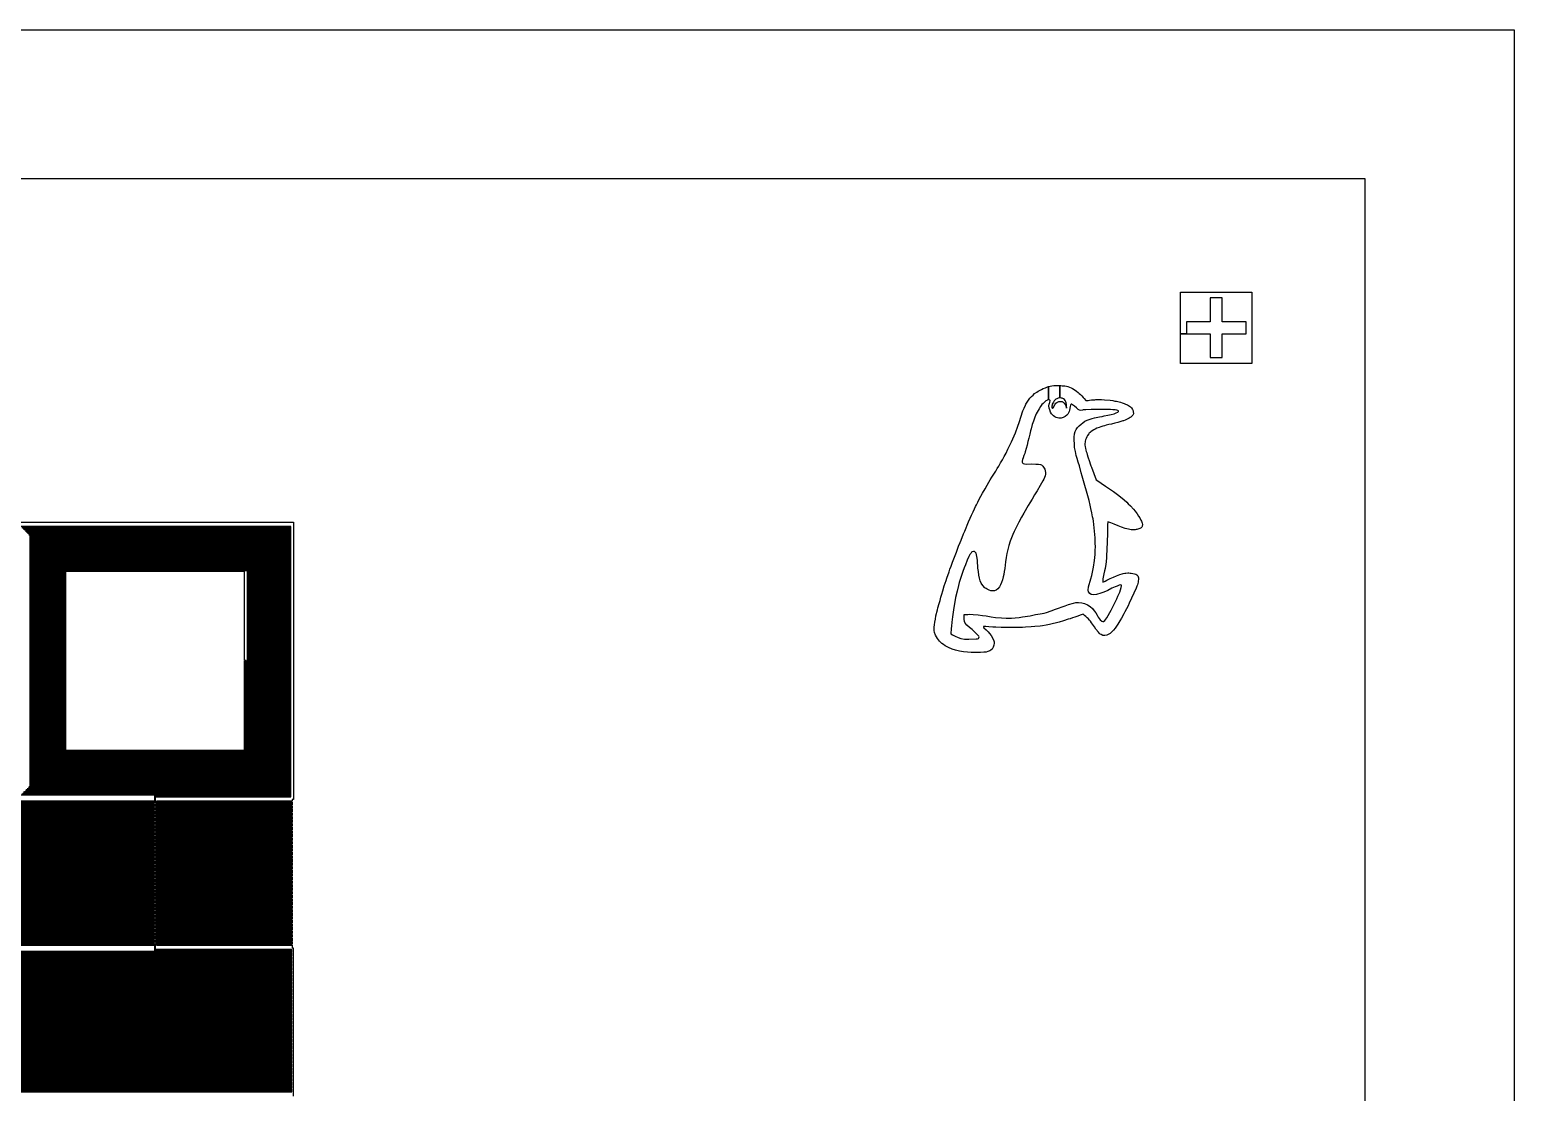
# Model space of a CAD drawing. Extents: x -2500 to 2500, y -2500 to 2500.
# Drawn here: x 10 to 2500, y 718 to 2500 of the extents above; entities that cross this region are included whole.
import ezdxf

# ---------------------------------------------------------------- set-up
doc = ezdxf.new("R2010")
doc.units = 0
doc.layers.add('L0D0', color=1, linetype='CONTINUOUS')
doc.layers.add('L1D0', color=2, linetype='CONTINUOUS')

msp = doc.modelspace()

# ---------------------------------------------------------------- linework, layer by layer
at = {"layer": 'L0D0'}
for points in [[(-2500, -2500), (-2500, -2250), (-2250, -2250), (2250, -2250), (2250, 2250), (-2250, 2250), (-2250, -2250), (-2500, -2250), (-2500, 2500), (2500, 2500), (2500, -2500)], [(1940, 1940), (1940, 1990), (1950, 1990), (1990, 1990), (1990, 1950), (2010, 1950), (2010, 1990), (2050, 1990), (2050, 2010), (2010, 2010), (2010, 2050), (1990, 2050), (1990, 2010), (1950, 2010), (1950, 1990), (1940, 1990), (1940, 2060), (2060, 2060), (2060, 1940)]]:
    msp.add_lwpolyline(points, close=True, dxfattribs=at)
for points in [[(-12.5, 1674), (452.5, 1674), (452.5, 1209), (450, 1209), (450, 1206), (222.25, 1206), (222.25, 1204.5), (450, 1204.5), (450, 1200), (222.25, 1200), (222.25, 1198.5), (450, 1198.5), (450, 1194), (222.25, 1194), (222.25, 1192.5), (450, 1192.5), (450, 1188), (222.25, 1188), (222.25, 1186.5), (450, 1186.5), (450, 1182), (222.25, 1182), (222.25, 1180.5), (450, 1180.5), (450, 1176), (222.25, 1176), (222.25, 1174.5), (450, 1174.5), (450, 1170), (222.25, 1170), (222.25, 1168.5), (450, 1168.5), (450, 1164), (222.25, 1164), (222.25, 1162.5), (450, 1162.5), (450, 1158), (222.25, 1158), (222.25, 1156.5), (450, 1156.5), (450, 1152), (222.25, 1152), (222.25, 1150.5), (450, 1150.5), (450, 1146), (222.25, 1146), (222.25, 1144.5), (450, 1144.5), (450, 1140), (222.25, 1140), (222.25, 1138.5), (450, 1138.5), (450, 1134), (222.25, 1134), (222.25, 1132.5), (450, 1132.5), (450, 1128), (222.25, 1128), (222.25, 1126.5), (450, 1126.5), (450, 1122), (222.25, 1122), (222.25, 1120.5), (450, 1120.5), (450, 1116), (222.25, 1116), (222.25, 1114.5), (450, 1114.5), (450, 1110), (222.25, 1110), (222.25, 1108.5), (450, 1108.5), (450, 1104), (222.25, 1104), (222.25, 1102.5), (450, 1102.5), (450, 1098), (222.25, 1098), (222.25, 1096.5), (450, 1096.5), (450, 1092), (222.25, 1092), (222.25, 1090.5), (450, 1090.5), (450, 1086), (222.25, 1086), (222.25, 1084.5), (450, 1084.5), (450, 1080), (222.25, 1080), (222.25, 1078.5), (450, 1078.5), (450, 1074), (222.25, 1074), (222.25, 1072.5), (450, 1072.5), (450, 1068), (222.25, 1068), (222.25, 1066.5), (450, 1066.5), (450, 1062), (222.25, 1062), (222.25, 1060.5), (450, 1060.5), (450, 1056), (222.25, 1056), (222.25, 1054.5), (450, 1054.5), (450, 1050), (222.25, 1050), (222.25, 1048.5), (450, 1048.5), (450, 1044), (222.25, 1044), (222.25, 1042.5), (450, 1042.5), (450, 1038), (222.25, 1038), (222.25, 1036.5), (450, 1036.5), (450, 1032), (222.25, 1032), (222.25, 1030.5), (450, 1030.5), (450, 1026), (222.25, 1026), (222.25, 1024.5), (450, 1024.5), (450, 1020), (222.25, 1020), (222.25, 1018.5), (450, 1018.5), (450, 1014), (222.25, 1014), (222.25, 1012.5), (450, 1012.5), (450, 1008), (222.25, 1008), (222.25, 1006.5), (450, 1006.5), (450, 1002), (222.25, 1002), (222.25, 1000.5), (450, 1000.5), (450, 996), (222.25, 996), (222.25, 994.5), (450, 994.5), (450, 990), (222.25, 990), (222.25, 988.5), (450, 988.5), (450, 984), (222.25, 984), (222.25, 982.5), (450, 982.5), (450, 978), (222.25, 978), (222.25, 976.5), (450, 976.5), (450, 972), (222.25, 972), (222.25, 970.5), (450, 970.5), (450, 966), (222.25, 966), (222.25, 964.5), (450, 964.5), (450, 960), (451.5, 960), (451.5, 711)], [(-7.75, 952.5), (449.25, 952.5), (449.25, 957), (220.75, 957), (220.75, 967.5), (448.5, 967.5), (448.5, 969), (220.75, 969), (220.75, 973.5), (448.5, 973.5), (448.5, 975), (220.75, 975), (220.75, 979.5), (448.5, 979.5), (448.5, 981), (220.75, 981), (220.75, 985.5), (448.5, 985.5), (448.5, 987), (220.75, 987), (220.75, 991.5), (448.5, 991.5), (448.5, 993), (220.75, 993), (220.75, 997.5), (448.5, 997.5), (448.5, 999), (220.75, 999), (220.75, 1003.5), (448.5, 1003.5), (448.5, 1005), (220.75, 1005), (220.75, 1009.5), (448.5, 1009.5), (448.5, 1011), (220.75, 1011), (220.75, 1015.5), (448.5, 1015.5), (448.5, 1017), (220.75, 1017), (220.75, 1021.5), (448.5, 1021.5), (448.5, 1023), (220.75, 1023), (220.75, 1027.5), (448.5, 1027.5), (448.5, 1029), (220.75, 1029), (220.75, 1033.5), (448.5, 1033.5), (448.5, 1035), (220.75, 1035), (220.75, 1039.5), (448.5, 1039.5), (448.5, 1041), (220.75, 1041), (220.75, 1045.5), (448.5, 1045.5), (448.5, 1047), (220.75, 1047), (220.75, 1051.5), (448.5, 1051.5), (448.5, 1053), (220.75, 1053), (220.75, 1057.5), (448.5, 1057.5), (448.5, 1059), (220.75, 1059), (220.75, 1063.5), (448.5, 1063.5), (448.5, 1065), (220.75, 1065), (220.75, 1069.5), (448.5, 1069.5), (448.5, 1071), (220.75, 1071), (220.75, 1075.5), (448.5, 1075.5), (448.5, 1077), (220.75, 1077), (220.75, 1081.5), (448.5, 1081.5), (448.5, 1083), (220.75, 1083), (220.75, 1087.5), (448.5, 1087.5), (448.5, 1089), (220.75, 1089), (220.75, 1093.5), (448.5, 1093.5), (448.5, 1095), (220.75, 1095), (220.75, 1099.5), (448.5, 1099.5), (448.5, 1101), (220.75, 1101), (220.75, 1105.5), (448.5, 1105.5), (448.5, 1107), (220.75, 1107), (220.75, 1111.5), (448.5, 1111.5), (448.5, 1113), (220.75, 1113), (220.75, 1117.5), (448.5, 1117.5), (448.5, 1119), (220.75, 1119), (220.75, 1123.5), (448.5, 1123.5), (448.5, 1125), (220.75, 1125), (220.75, 1129.5), (448.5, 1129.5), (448.5, 1131), (220.75, 1131), (220.75, 1135.5), (448.5, 1135.5), (448.5, 1137), (220.75, 1137), (220.75, 1141.5), (448.5, 1141.5), (448.5, 1143), (220.75, 1143), (220.75, 1147.5), (448.5, 1147.5), (448.5, 1149), (220.75, 1149), (220.75, 1153.5), (448.5, 1153.5), (448.5, 1155), (220.75, 1155), (220.75, 1159.5), (448.5, 1159.5), (448.5, 1161), (220.75, 1161), (220.75, 1165.5), (448.5, 1165.5), (448.5, 1167), (220.75, 1167), (220.75, 1171.5), (448.5, 1171.5), (448.5, 1173), (220.75, 1173), (220.75, 1177.5), (448.5, 1177.5), (448.5, 1179), (220.75, 1179), (220.75, 1183.5), (448.5, 1183.5), (448.5, 1185), (220.75, 1185), (220.75, 1189.5), (448.5, 1189.5), (448.5, 1191), (220.75, 1191), (220.75, 1195.5), (448.5, 1195.5), (448.5, 1197), (220.75, 1197), (220.75, 1201.5), (448.5, 1201.5), (448.5, 1203), (220.75, 1203), (220.75, 1213.5), (448, 1213.5), (448, 1666.5), (-12.5, 1666.5)], [(-3.5, 1665), (446.5, 1665), (446.5, 1215), (219.25, 1215), (219.25, 1203), (-8.5, 1203)], [(-5, 1216.5), (445, 1216.5), (445, 1663.5), (-2, 1663.5)], [(-0.5, 1662), (443.5, 1662), (443.5, 1218), (-3.5, 1218)], [(-2, 1219.5), (442, 1219.5), (442, 1660.5), (1, 1660.5)], [(2.5, 1659), (440.5, 1659), (440.5, 1221), (-0.5, 1221)], [(1, 1222.5), (439, 1222.5), (439, 1657.5), (4, 1657.5)], [(5.5, 1656), (437.5, 1656), (437.5, 1224), (2.5, 1224)], [(4, 1225.5), (436, 1225.5), (436, 1654.5), (7, 1654.5)], [(8.5, 1653), (434.5, 1653), (434.5, 1227), (5.5, 1227)], [(7, 1228.5), (433, 1228.5), (433, 1651.5), (10, 1651.5), (10, 1231.5), (430, 1231.5), (430, 1648.5), (13, 1648.5), (13, 1234.5), (427, 1234.5), (427, 1645.5), (16, 1645.5), (16, 1237.5), (424, 1237.5), (424, 1642.5), (19, 1642.5), (19, 1240.5), (421, 1240.5), (421, 1639.5), (22, 1639.5), (22, 1243.5), (418, 1243.5), (418, 1636.5), (25, 1636.5), (25, 1246.5), (415, 1246.5), (415, 1633.5), (28, 1633.5), (28, 1249.5), (412, 1249.5), (412, 1630.5), (31, 1630.5), (31, 1252.5), (409, 1252.5), (409, 1627.5), (34, 1627.5), (34, 1255.5), (406, 1255.5), (406, 1624.5), (37, 1624.5), (37, 1258.5), (403, 1258.5), (403, 1621.5), (40, 1621.5), (40, 1261.5), (400, 1261.5), (400, 1618.5), (43, 1618.5), (43, 1264.5), (397, 1264.5), (397, 1615.5), (46, 1615.5), (46, 1267.5), (394, 1267.5), (394, 1612.5), (49, 1612.5), (49, 1270.5), (391, 1270.5), (391, 1609.5), (52, 1609.5), (52, 1273.5), (388, 1273.5), (388, 1606.5), (55, 1606.5), (55, 1276.5), (385, 1276.5), (385, 1603.5), (58, 1603.5), (58, 1279.5), (382, 1279.5), (382, 1600.5), (61, 1600.5), (61, 1282.5), (379, 1282.5), (379, 1597.5), (64, 1597.5), (64, 1285.5), (376, 1285.5), (376, 1594.5), (67, 1594.5), (67, 1288.5), (373, 1288.5), (373, 1442.25), (370, 1442.25), (370, 1591.5), (70, 1591.5), (70, 1291.5), (370, 1291.5), (370, 1440.75), (371.5, 1440.75), (371.5, 1290), (68.5, 1290), (68.5, 1593), (374.5, 1593), (374.5, 1287), (65.5, 1287), (65.5, 1596), (377.5, 1596), (377.5, 1284), (62.5, 1284), (62.5, 1599), (380.5, 1599), (380.5, 1281), (59.5, 1281), (59.5, 1602), (383.5, 1602), (383.5, 1278), (56.5, 1278), (56.5, 1605), (386.5, 1605), (386.5, 1275), (53.5, 1275), (53.5, 1608), (389.5, 1608), (389.5, 1272), (50.5, 1272), (50.5, 1611), (392.5, 1611), (392.5, 1269), (47.5, 1269), (47.5, 1614), (395.5, 1614), (395.5, 1266), (44.5, 1266), (44.5, 1617), (398.5, 1617), (398.5, 1263), (41.5, 1263), (41.5, 1620), (401.5, 1620), (401.5, 1260), (38.5, 1260), (38.5, 1623), (404.5, 1623), (404.5, 1257), (35.5, 1257), (35.5, 1626), (407.5, 1626), (407.5, 1254), (32.5, 1254), (32.5, 1629), (410.5, 1629), (410.5, 1251), (29.5, 1251), (29.5, 1632), (413.5, 1632), (413.5, 1248), (26.5, 1248), (26.5, 1635), (416.5, 1635), (416.5, 1245), (23.5, 1245), (23.5, 1638), (419.5, 1638), (419.5, 1242), (20.5, 1242), (20.5, 1641), (422.5, 1641), (422.5, 1239), (17.5, 1239), (17.5, 1644), (425.5, 1644), (425.5, 1236), (14.5, 1236), (14.5, 1647), (428.5, 1647), (428.5, 1233), (11.5, 1233), (11.5, 1650), (431.5, 1650), (431.5, 1230), (8.5, 1230)], [(-10, 1204.5), (217.75, 1204.5), (217.75, 1206), (-10, 1206)], [(-10, 1198.5), (217.75, 1198.5), (217.75, 1200), (-10, 1200)], [(-8.5, 1201.5), (219.25, 1201.5), (219.25, 1197), (-8.5, 1197)], [(-8.5, 1195.5), (219.25, 1195.5), (219.25, 1191), (-8.5, 1191)], [(-10, 1192.5), (217.75, 1192.5), (217.75, 1194), (-10, 1194)], [(-10, 1186.5), (217.75, 1186.5), (217.75, 1188), (-10, 1188)], [(-10, 1180.5), (217.75, 1180.5), (217.75, 1182), (-10, 1182)], [(-10, 1174.5), (217.75, 1174.5), (217.75, 1176), (-10, 1176)], [(-8.5, 1189.5), (219.25, 1189.5), (219.25, 1185), (-8.5, 1185)], [(-8.5, 1183.5), (219.25, 1183.5), (219.25, 1179), (-8.5, 1179)], [(-8.5, 1177.5), (219.25, 1177.5), (219.25, 1173), (-8.5, 1173)], [(-8.5, 1171.5), (219.25, 1171.5), (219.25, 1167), (-8.5, 1167)], [(-10, 1168.5), (217.75, 1168.5), (217.75, 1170), (-10, 1170)], [(-10, 1162.5), (217.75, 1162.5), (217.75, 1164), (-10, 1164)], [(-10, 1156.5), (217.75, 1156.5), (217.75, 1158), (-10, 1158)], [(-10, 1150.5), (217.75, 1150.5), (217.75, 1152), (-10, 1152)], [(-10, 1144.5), (217.75, 1144.5), (217.75, 1146), (-10, 1146)], [(-8.5, 1165.5), (219.25, 1165.5), (219.25, 1161), (-8.5, 1161)], [(-8.5, 1159.5), (219.25, 1159.5), (219.25, 1155), (-8.5, 1155)], [(-8.5, 1153.5), (219.25, 1153.5), (219.25, 1149), (-8.5, 1149)], [(-8.5, 1147.5), (219.25, 1147.5), (219.25, 1143), (-8.5, 1143)], [(-10, 1138.5), (217.75, 1138.5), (217.75, 1140), (-10, 1140)], [(-10, 1132.5), (217.75, 1132.5), (217.75, 1134), (-10, 1134)], [(-10, 1126.5), (217.75, 1126.5), (217.75, 1128), (-10, 1128)], [(-10, 1120.5), (217.75, 1120.5), (217.75, 1122), (-10, 1122)], [(-8.5, 1141.5), (219.25, 1141.5), (219.25, 1137), (-8.5, 1137)], [(-8.5, 1135.5), (219.25, 1135.5), (219.25, 1131), (-8.5, 1131)], [(-8.5, 1129.5), (219.25, 1129.5), (219.25, 1125), (-8.5, 1125)], [(-8.5, 1123.5), (219.25, 1123.5), (219.25, 1119), (-8.5, 1119)], [(-10, 1114.5), (217.75, 1114.5), (217.75, 1116), (-10, 1116)], [(-10, 1108.5), (217.75, 1108.5), (217.75, 1110), (-10, 1110)], [(-10, 1102.5), (217.75, 1102.5), (217.75, 1104), (-10, 1104)], [(-10, 1096.5), (217.75, 1096.5), (217.75, 1098), (-10, 1098)], [(-8.5, 1117.5), (219.25, 1117.5), (219.25, 1113), (-8.5, 1113)], [(-8.5, 1111.5), (219.25, 1111.5), (219.25, 1107), (-8.5, 1107)], [(-8.5, 1105.5), (219.25, 1105.5), (219.25, 1101), (-8.5, 1101)], [(-8.5, 1099.5), (219.25, 1099.5), (219.25, 1095), (-8.5, 1095)], [(-10, 1090.5), (217.75, 1090.5), (217.75, 1092), (-10, 1092)], [(-10, 1084.5), (217.75, 1084.5), (217.75, 1086), (-10, 1086)], [(-10, 1078.5), (217.75, 1078.5), (217.75, 1080), (-10, 1080)], [(-10, 1072.5), (217.75, 1072.5), (217.75, 1074), (-10, 1074)], [(-8.5, 1093.5), (219.25, 1093.5), (219.25, 1089), (-8.5, 1089)], [(-8.5, 1087.5), (219.25, 1087.5), (219.25, 1083), (-8.5, 1083)], [(-8.5, 1081.5), (219.25, 1081.5), (219.25, 1077), (-8.5, 1077)], [(-8.5, 1075.5), (219.25, 1075.5), (219.25, 1071), (-8.5, 1071)], [(-10, 1066.5), (217.75, 1066.5), (217.75, 1068), (-10, 1068)], [(-10, 1060.5), (217.75, 1060.5), (217.75, 1062), (-10, 1062)], [(-10, 1054.5), (217.75, 1054.5), (217.75, 1056), (-10, 1056)], [(-10, 1048.5), (217.75, 1048.5), (217.75, 1050), (-10, 1050)], [(-8.5, 1069.5), (219.25, 1069.5), (219.25, 1065), (-8.5, 1065)], [(-8.5, 1063.5), (219.25, 1063.5), (219.25, 1059), (-8.5, 1059)], [(-8.5, 1057.5), (219.25, 1057.5), (219.25, 1053), (-8.5, 1053)], [(-8.5, 1051.5), (219.25, 1051.5), (219.25, 1047), (-8.5, 1047)], [(-10, 1042.5), (217.75, 1042.5), (217.75, 1044), (-10, 1044)], [(-10, 1036.5), (217.75, 1036.5), (217.75, 1038), (-10, 1038)], [(-10, 1030.5), (217.75, 1030.5), (217.75, 1032), (-10, 1032)], [(-10, 1024.5), (217.75, 1024.5), (217.75, 1026), (-10, 1026)], [(-8.5, 1045.5), (219.25, 1045.5), (219.25, 1041), (-8.5, 1041)], [(-8.5, 1039.5), (219.25, 1039.5), (219.25, 1035), (-8.5, 1035)], [(-8.5, 1033.5), (219.25, 1033.5), (219.25, 1029), (-8.5, 1029)], [(-8.5, 1027.5), (219.25, 1027.5), (219.25, 1023), (-8.5, 1023)], [(-8.5, 1021.5), (219.25, 1021.5), (219.25, 1017), (-8.5, 1017)], [(-10, 1018.5), (217.75, 1018.5), (217.75, 1020), (-10, 1020)], [(-10, 1012.5), (217.75, 1012.5), (217.75, 1014), (-10, 1014)], [(-10, 1006.5), (217.75, 1006.5), (217.75, 1008), (-10, 1008)], [(-10, 1000.5), (217.75, 1000.5), (217.75, 1002), (-10, 1002)], [(-8.5, 1015.5), (219.25, 1015.5), (219.25, 1011), (-8.5, 1011)], [(-8.5, 1009.5), (219.25, 1009.5), (219.25, 1005), (-8.5, 1005)], [(-8.5, 1003.5), (219.25, 1003.5), (219.25, 999), (-8.5, 999)], [(-8.5, 997.5), (219.25, 997.5), (219.25, 993), (-8.5, 993)], [(-10, 994.5), (217.75, 994.5), (217.75, 996), (-10, 996)], [(-10, 988.5), (217.75, 988.5), (217.75, 990), (-10, 990)], [(-10, 982.5), (217.75, 982.5), (217.75, 984), (-10, 984)], [(-10, 976.5), (217.75, 976.5), (217.75, 978), (-10, 978)], [(-10, 970.5), (217.75, 970.5), (217.75, 972), (-10, 972)], [(-8.5, 991.5), (219.25, 991.5), (219.25, 987), (-8.5, 987)], [(-8.5, 985.5), (219.25, 985.5), (219.25, 981), (-8.5, 981)], [(-8.5, 979.5), (219.25, 979.5), (219.25, 975), (-8.5, 975)], [(-8.5, 973.5), (219.25, 973.5), (219.25, 969), (-8.5, 969)], [(-10, 964.5), (217.75, 964.5), (217.75, 966), (-10, 966)], [(-8.5, 967.5), (219.25, 967.5), (219.25, 955.5), (447.75, 955.5), (447.75, 954), (-9.25, 954)], [(-9.25, 949.5), (447.75, 949.5), (447.75, 948), (-9.25, 948)], [(-7.75, 946.5), (449.25, 946.5), (449.25, 951), (-7.75, 951)], [(-9.25, 943.5), (447.75, 943.5), (447.75, 942), (-9.25, 942)], [(-9.25, 937.5), (447.75, 937.5), (447.75, 936), (-9.25, 936)], [(-9.25, 931.5), (447.75, 931.5), (447.75, 930), (-9.25, 930)], [(-9.25, 925.5), (447.75, 925.5), (447.75, 924), (-9.25, 924)], [(-7.75, 940.5), (449.25, 940.5), (449.25, 945), (-7.75, 945)], [(-7.75, 934.5), (449.25, 934.5), (449.25, 939), (-7.75, 939)], [(-7.75, 928.5), (449.25, 928.5), (449.25, 933), (-7.75, 933)], [(-7.75, 922.5), (449.25, 922.5), (449.25, 927), (-7.75, 927)], [(-9.25, 919.5), (447.75, 919.5), (447.75, 918), (-9.25, 918)], [(-9.25, 913.5), (447.75, 913.5), (447.75, 912), (-9.25, 912)], [(-9.25, 907.5), (447.75, 907.5), (447.75, 906), (-9.25, 906)], [(-9.25, 901.5), (447.75, 901.5), (447.75, 900), (-9.25, 900)], [(-7.75, 916.5), (449.25, 916.5), (449.25, 921), (-7.75, 921)], [(-7.75, 910.5), (449.25, 910.5), (449.25, 915), (-7.75, 915)], [(-7.75, 904.5), (449.25, 904.5), (449.25, 909), (-7.75, 909)], [(-7.75, 898.5), (449.25, 898.5), (449.25, 903), (-7.75, 903)], [(-7.75, 892.5), (449.25, 892.5), (449.25, 897), (-7.75, 897)], [(-9.25, 895.5), (447.75, 895.5), (447.75, 894), (-9.25, 894)], [(-9.25, 889.5), (447.75, 889.5), (447.75, 888), (-9.25, 888)], [(-9.25, 883.5), (447.75, 883.5), (447.75, 882), (-9.25, 882)], [(-9.25, 877.5), (447.75, 877.5), (447.75, 876), (-9.25, 876)], [(-7.75, 886.5), (449.25, 886.5), (449.25, 891), (-7.75, 891)], [(-7.75, 880.5), (449.25, 880.5), (449.25, 885), (-7.75, 885)], [(-7.75, 874.5), (449.25, 874.5), (449.25, 879), (-7.75, 879)], [(-7.75, 868.5), (449.25, 868.5), (449.25, 873), (-7.75, 873)], [(-9.25, 871.5), (447.75, 871.5), (447.75, 870), (-9.25, 870)], [(-9.25, 865.5), (447.75, 865.5), (447.75, 864), (-9.25, 864)], [(-9.25, 859.5), (447.75, 859.5), (447.75, 858), (-9.25, 858)], [(-9.25, 853.5), (447.75, 853.5), (447.75, 852), (-9.25, 852)], [(-9.25, 847.5), (447.75, 847.5), (447.75, 846), (-9.25, 846)], [(-7.75, 862.5), (449.25, 862.5), (449.25, 867), (-7.75, 867)], [(-7.75, 856.5), (449.25, 856.5), (449.25, 861), (-7.75, 861)], [(-7.75, 850.5), (449.25, 850.5), (449.25, 855), (-7.75, 855)], [(-7.75, 844.5), (449.25, 844.5), (449.25, 849), (-7.75, 849)], [(-9.25, 841.5), (447.75, 841.5), (447.75, 840), (-9.25, 840)], [(-9.25, 835.5), (447.75, 835.5), (447.75, 834), (-9.25, 834)], [(-9.25, 829.5), (447.75, 829.5), (447.75, 828), (-9.25, 828)], [(-9.25, 823.5), (447.75, 823.5), (447.75, 822), (-9.25, 822)], [(-7.75, 838.5), (449.25, 838.5), (449.25, 843), (-7.75, 843)], [(-7.75, 832.5), (449.25, 832.5), (449.25, 837), (-7.75, 837)], [(-7.75, 826.5), (449.25, 826.5), (449.25, 831), (-7.75, 831)], [(-7.75, 820.5), (449.25, 820.5), (449.25, 825), (-7.75, 825)], [(-9.25, 817.5), (447.75, 817.5), (447.75, 816), (-9.25, 816)], [(-9.25, 811.5), (447.75, 811.5), (447.75, 810), (-9.25, 810)], [(-9.25, 805.5), (447.75, 805.5), (447.75, 804), (-9.25, 804)], [(-9.25, 799.5), (447.75, 799.5), (447.75, 798), (-9.25, 798)], [(-7.75, 814.5), (449.25, 814.5), (449.25, 819), (-7.75, 819)], [(-7.75, 808.5), (449.25, 808.5), (449.25, 813), (-7.75, 813)], [(-7.75, 802.5), (449.25, 802.5), (449.25, 807), (-7.75, 807)], [(-7.75, 796.5), (449.25, 796.5), (449.25, 801), (-7.75, 801)], [(-9.25, 793.5), (447.75, 793.5), (447.75, 792), (-9.25, 792)], [(-9.25, 787.5), (447.75, 787.5), (447.75, 786), (-9.25, 786)], [(-9.25, 781.5), (447.75, 781.5), (447.75, 780), (-9.25, 780)], [(-9.25, 775.5), (447.75, 775.5), (447.75, 774), (-9.25, 774)], [(-7.75, 790.5), (449.25, 790.5), (449.25, 795), (-7.75, 795)], [(-7.75, 784.5), (449.25, 784.5), (449.25, 789), (-7.75, 789)], [(-7.75, 778.5), (449.25, 778.5), (449.25, 783), (-7.75, 783)], [(-7.75, 772.5), (449.25, 772.5), (449.25, 777), (-7.75, 777)], [(-9.25, 769.5), (447.75, 769.5), (447.75, 768), (-9.25, 768)], [(-9.25, 763.5), (447.75, 763.5), (447.75, 762), (-9.25, 762)], [(-9.25, 757.5), (447.75, 757.5), (447.75, 756), (-9.25, 756)], [(-9.25, 751.5), (447.75, 751.5), (447.75, 750), (-9.25, 750)], [(-7.75, 766.5), (449.25, 766.5), (449.25, 771), (-7.75, 771)], [(-7.75, 760.5), (449.25, 760.5), (449.25, 765), (-7.75, 765)], [(-7.75, 754.5), (449.25, 754.5), (449.25, 759), (-7.75, 759)], [(-7.75, 748.5), (449.25, 748.5), (449.25, 753), (-7.75, 753)], [(-9.25, 745.5), (447.75, 745.5), (447.75, 744), (-9.25, 744)], [(-9.25, 739.5), (447.75, 739.5), (447.75, 738), (-9.25, 738)], [(-9.25, 733.5), (447.75, 733.5), (447.75, 732), (-9.25, 732)], [(-9.25, 727.5), (447.75, 727.5), (447.75, 726), (-9.25, 726)], [(-7.75, 742.5), (449.25, 742.5), (449.25, 747), (-7.75, 747)], [(-7.75, 736.5), (449.25, 736.5), (449.25, 741), (-7.75, 741)], [(-7.75, 730.5), (449.25, 730.5), (449.25, 735), (-7.75, 735)], [(-7.75, 724.5), (449.25, 724.5), (449.25, 729), (-7.75, 729)], [(-7.75, 718.5), (449.25, 718.5), (449.25, 723), (-7.75, 723)], [(-9.25, 721.5), (447.75, 721.5), (447.75, 720), (-9.25, 720)]]:
    msp.add_lwpolyline(points, dxfattribs=at)
at = {"layer": 'L1D0'}
msp.add_lwpolyline([(1599.748, 1455.422), (1593.28, 1455.485), (1589.143, 1455.611), (1582.759, 1455.863), (1575.969, 1456.451), (1569.375, 1457.417), (1562.718, 1459.097), (1556.887, 1461.036), (1551.07, 1463.619), (1545.253, 1466.79), (1542.474, 1468.862), (1539.849, 1470.675), (1535.838, 1474.623), (1532.212, 1479.026), (1528.915, 1484.514), (1527.69, 1488.777), (1526.983, 1492.529), (1526.913, 1494.986), (1526.913, 1498.01), (1527.298, 1501.832), (1527.886, 1506.032), (1528.852, 1511.457), (1529.958, 1516.952), (1532.415, 1527.039), (1533.255, 1530.399), (1535.208, 1537.623), (1536.762, 1542.53), (1538.302, 1548.221), (1539.667, 1553.009), (1541.536, 1559.078), (1543.755, 1566.953), (1545.561, 1571.538), (1546.989, 1576.326), (1548.214, 1580.267), (1551.84, 1590.606), (1553.254, 1594.946), (1555.41, 1600.35), (1557.867, 1606.881), (1559.806, 1612.572), (1561.941, 1618.13), (1564.209, 1623.758), (1567.968, 1633.502), (1570.621, 1639.83), (1572.042, 1643.645), (1576.242, 1654.313), (1578.181, 1659.024), (1580.4, 1664.645), (1582.465, 1669.034), (1584.733, 1674.333), (1587.316, 1680.479), (1589.773, 1685.841), (1592.23, 1691.399), (1594.645, 1696.355), (1596.262, 1700.177), (1598.068, 1703.334), (1600.077, 1707.674), (1602.408, 1712.588), (1605.313, 1717.754), (1607.917, 1722.507), (1612.306, 1730.081), (1615.806, 1736.283), (1618.648, 1741.26), (1620.979, 1745.075), (1623.828, 1749.534), (1626.88, 1754.693), (1630.114, 1759.733), (1632.837, 1764.192), (1635.231, 1767.944), (1638.199, 1773.509), (1641.244, 1778.612), (1644.478, 1784.163), (1647.537, 1789.644), (1650.568, 1796.301), (1653.48, 1802.118), (1656.525, 1808.516), (1660.935, 1818.575), (1663.063, 1823.615), (1667.2, 1834.997), (1669.468, 1841.388), (1675.824, 1860.512), (1677.889, 1865.223), (1680.346, 1870.466), (1680.78, 1872.069), (1685.064, 1878.789), (1687.591, 1881.806), (1690.132, 1884.627), (1692.897, 1886.93), (1695.424, 1889.555), (1699.029, 1892.082), (1701.171, 1893.545), (1703.32, 1894.91), (1706.827, 1896.66), (1709.746, 1898.025), (1713.358, 1899.488), (1717.257, 1900.944), (1718.545, 1901.364), (1718.545, 1879.475), (1716.795, 1878.803), (1714.359, 1877.312), (1711.72, 1875.149), (1710.474, 1873.854), (1709.487, 1872.846), (1707.73, 1871.229), (1705.497, 1868.261), (1702.774, 1863.963), (1697.979, 1855.647), (1695.676, 1850.376), (1693.317, 1843.488), (1691.49, 1837.811), (1689.39, 1830.321), (1688.704, 1827.08), (1687.227, 1821.473), (1685.596, 1815.117), (1684.245, 1809.104), (1682.824, 1803.294), (1679.562, 1791.884), (1678.75, 1789.322), (1677.336, 1785.738), (1676.055, 1782.021), (1674.837, 1778.843), (1674.501, 1776.204), (1674.501, 1774.517), (1675.096, 1773.369), (1676.314, 1772.487), (1678.617, 1771.878), (1681.186, 1771.479), (1690.951, 1771.598), (1697.23, 1771.458), (1701.906, 1771.325), (1705.014, 1770.716), (1706.904, 1770.114), (1709.067, 1768.077), (1710.355, 1766.054), (1712.308, 1762.806), (1713.057, 1760.244), (1713.4, 1757.57), (1713.4, 1754.532), (1713.001, 1751.823), (1712.119, 1748.988), (1710.838, 1746.153), (1708.941, 1743.171), (1704.685, 1735.674), (1699.393, 1726.574), (1695.403, 1719.959), (1691.14, 1712.784), (1687.36, 1706.645), (1684.651, 1701.983), (1677.196, 1689.026), (1673.346, 1682.264), (1669.02, 1674.228), (1666.171, 1668.684), (1664.757, 1665.975), (1662.3, 1660.718), (1661.152, 1658.352), (1658.989, 1653.494), (1654.53, 1642.28), (1652.164, 1634.769), (1650.477, 1627.944), (1649.035, 1621.553), (1647.691, 1614.665), (1646.536, 1607.364), (1645.374, 1596.5), (1644.555, 1591.229), (1643.68, 1586.091), (1642.602, 1582.101), (1641.384, 1577.376), (1639.83, 1572.581), (1638.262, 1568.787), (1636.512, 1565.483), (1633.74, 1562.102), (1631.038, 1560.212), (1628.266, 1559.057), (1624.948, 1558.581), (1622.113, 1559.057), (1618.935, 1559.876), (1615.75, 1561.563), (1614.063, 1562.648), (1611.634, 1564.125), (1608.519, 1567.506), (1605.88, 1571.636), (1604.053, 1575.752), (1602.772, 1580.015), (1601.862, 1584.915), (1601.05, 1591.334), (1600.371, 1597.074), (1599.426, 1609.856), (1598.887, 1613.573), (1598.145, 1619.18), (1597.123, 1622.085), (1595.905, 1623.842), (1594.288, 1624.584), (1592.601, 1624.787), (1590.711, 1624.311), (1589.493, 1623.569), (1588.338, 1621.679), (1586.994, 1620.048), (1585.3, 1616.604), (1582.318, 1610.255), (1579.273, 1602.618), (1577.047, 1597.214), (1574.877, 1591.019), (1573.246, 1586.28), (1571.083, 1579.665), (1569.06, 1572.84), (1567.639, 1567.632), (1565.196, 1558.196), (1562.893, 1547.514), (1561.276, 1540.283), (1559.715, 1530.714), (1557.412, 1515.174), (1556.404, 1506.053), (1555.921, 1499.585), (1555.452, 1495.868), (1554.703, 1486.467), (1557.552, 1485.053), (1562.137, 1482.89), (1566.946, 1480.664), (1571.475, 1478.97), (1577.691, 1477.892), (1581.667, 1478.025), (1585.251, 1477.619), (1597.417, 1478.088), (1599.517, 1478.298), (1601.274, 1479.033), (1601.946, 1480.055), (1602.156, 1481.672), (1601.547, 1482.554), (1599.244, 1485.662), (1596.402, 1488.63), (1593.63, 1491.003), (1590.774, 1493.754), (1586.112, 1497.401), (1581.583, 1501.251), (1578.874, 1504.436), (1577.523, 1507.271), (1577.047, 1511.184), (1577.047, 1516.056), (1577.187, 1519.094), (1578.874, 1519.031), (1583.473, 1519.367), (1586.518, 1519.563), (1592.265, 1519.304), (1600.854, 1518.485), (1607.854, 1517.736), (1614.07, 1516.791), (1622.386, 1515.44), (1629.897, 1514.292), (1639.9, 1513.41), (1647.516, 1513.011), (1651.506, 1513.011), (1656.777, 1513.074), (1662.594, 1513.746), (1669.293, 1514.292), (1675.033, 1515.041), (1687.843, 1517.141), (1696.845, 1518.891), (1704.811, 1520.046), (1711.3, 1521.39), (1715.094, 1522.608), (1723.053, 1525.268), (1730.55, 1527.963), (1746.706, 1533.437), (1752.327, 1535.67), (1760.748, 1538.099), (1764.325, 1539.044), (1768.987, 1539.38), (1774.608, 1538.841), (1779.067, 1537.56), (1784.142, 1535.46), (1788.594, 1532.625), (1792.458, 1529.447), (1795.524, 1525.506), (1797.946, 1521.992), (1800.382, 1517.862), (1801.936, 1514.691), (1805.457, 1509.959), (1808.229, 1508.006), (1809.783, 1507.46), (1811.001, 1507.257), (1813.36, 1509.147), (1816.489, 1513.655), (1823.86, 1526.283), (1828.935, 1536.356), (1832.05, 1542.957), (1833.198, 1545.596), (1835.221, 1550.118), (1836.775, 1553.366), (1838.133, 1556.81), (1840.569, 1564.244), (1841.101, 1566.953), (1840.905, 1568.297), (1839.897, 1568.766), (1837.321, 1568.297), (1833.744, 1566.876), (1830.496, 1565.462), (1824.91, 1563.089), (1818.351, 1559.645), (1811.386, 1556.733), (1806.591, 1554.647), (1799.29, 1552.82), (1794.012, 1552.274), (1790.505, 1552.82), (1788.069, 1554.437), (1785.969, 1556.943), (1785.297, 1559.708), (1785.906, 1565.658), (1789.434, 1578.692), (1791.184, 1584.768), (1794.166, 1598.628), (1795.923, 1609.709), (1796.406, 1614.693), (1796.805, 1619.558), (1797.078, 1626.453), (1797.274, 1633.418), (1797.211, 1638.479), (1796.938, 1644.219), (1796.875, 1647.719), (1796.056, 1659.003), (1794.775, 1670.154), (1794.033, 1675.901), (1793.347, 1679.807), (1792.612, 1683.048), (1791.324, 1689.803), (1789.84, 1696.761), (1788.622, 1702.305), (1786.858, 1710.075), (1775.217, 1751.34), (1773.726, 1756.751), (1770.478, 1768.301), (1768.315, 1774.65), (1766.761, 1780.67), (1765.326, 1785.857), (1763.772, 1792.269), (1762.491, 1799.444), (1762.078, 1806.129), (1761.945, 1810.931), (1761.945, 1816.734), (1762.554, 1822.278), (1763.457, 1825.848), (1765.144, 1829.705), (1767.58, 1833.009), (1769.946, 1835.585), (1773.46, 1838.553), (1776.232, 1840.779), (1779.816, 1843.278), (1783.33, 1844.972), (1786.914, 1846.386), (1792.122, 1847.877), (1796.035, 1848.962), (1804.449, 1850.81), (1808.439, 1851.482), (1812.156, 1852.301), (1818.442, 1853.519), (1824.049, 1854.863), (1828.921, 1855.878), (1832.302, 1857.299), (1834.801, 1858.377), (1835.956, 1859.525), (1835.886, 1860.68), (1835.137, 1861.422), (1833.457, 1861.961), (1830.685, 1862.367), (1826.562, 1862.57), (1822.432, 1862.906), (1817.637, 1863.039), (1813.57, 1863.242), (1807.452, 1863.116), (1799.073, 1863.249), (1795.006, 1863.186), (1790.274, 1863.053), (1781.559, 1862.64), (1777.023, 1862.171), (1775.602, 1861.772), (1772.697, 1861.436), (1770.534, 1862.031), (1768.231, 1863.249), (1765.599, 1865.552), (1762.155, 1868.457), (1758.907, 1871.019), (1757.283, 1871.964), (1756.905, 1871.705), (1756.296, 1871.439), (1755.561, 1870.151), (1754.875, 1867.785), (1754.007, 1862.045), (1753.258, 1859.343), (1752.376, 1857.243), (1750.962, 1855.08), (1749.513, 1853.393), (1746.538, 1851.167), (1743.22, 1849.536), (1739.643, 1848.654), (1735.786, 1848.528), (1731.796, 1849.403), (1729.101, 1850.894), (1727.001, 1852.448), (1725.174, 1854.135), (1723.816, 1855.829), (1722.262, 1858.524), (1720.708, 1862.178), (1719.966, 1865.286), (1719.427, 1869.129), (1719.826, 1871.838), (1720.239, 1873.532), (1720.68, 1874.477), (1721.044, 1875.282), (1721.59, 1877.249), (1721.457, 1878.054), (1720.785, 1878.663), (1719.63, 1879.272), (1718.545, 1879.475), (1718.545, 1901.364), (1721.541, 1902.309), (1724.362, 1902.897), (1727.484, 1903.191), (1731.684, 1903.289), (1737.459, 1903.149), (1737.459, 1882.268), (1734.834, 1881.848), (1732.797, 1881.099), (1731.18, 1880.105), (1729.437, 1878.81), (1727.974, 1877.319), (1726.812, 1875.534), (1725.895, 1873.749), (1725.069, 1871.67), (1724.565, 1870.011), (1724.404, 1868.555), (1724.362, 1866.518), (1724.607, 1865.153), (1725.195, 1864.817), (1725.601, 1865.195), (1726.56, 1866.021), (1727.512, 1867.638), (1728.31, 1869.297), (1729.101, 1870.718), (1729.927, 1872.006), (1731.18, 1873.497), (1732.51, 1874.624), (1734.043, 1875.534), (1736.08, 1876.409), (1737.697, 1876.619), (1739.692, 1876.619), (1741.491, 1876.241), (1742.31, 1875.779), (1743.15, 1875.282), (1744.396, 1874.372), (1745.313, 1873.413), (1746.307, 1872.125), (1746.972, 1870.634), (1747.56, 1868.975), (1748.596, 1866.35), (1749.009, 1865.069), (1749.135, 1870.088), (1749.051, 1871.88), (1748.512, 1873.994), (1747.756, 1875.989), (1747.707, 1876.094), (1746.685, 1878.11), (1745.397, 1879.524), (1743.654, 1880.805), (1741.813, 1881.722), (1740.154, 1882.058), (1737.459, 1882.268), (1737.459, 1903.149), (1739.286, 1903.1), (1741.519, 1902.897), (1743.661, 1902.603), (1746.006, 1902.414), (1748.736, 1902.015), (1751.074, 1901.441), (1753.699, 1900.664), (1756.723, 1899.488), (1758.865, 1898.417), (1761.987, 1896.66), (1765.662, 1893.902), (1768.189, 1891.662), (1770.331, 1889.814), (1772.179, 1888.064), (1774.426, 1885.719), (1776.568, 1883.381), (1778.416, 1881.435), (1781.44, 1878.117), (1785.283, 1878.348), (1787.313, 1878.551), (1790.764, 1878.936), (1793.256, 1879.139), (1796.119, 1879.44), (1798.275, 1879.545), (1803.07, 1879.671), (1807.662, 1879.706), (1812.723, 1879.419), (1822.369, 1878.516), (1826.457, 1877.907), (1829.845, 1877.214), (1832.554, 1876.815), (1839.295, 1875.17), (1842.445, 1874.162), (1845.595, 1873.077), (1847.968, 1872.125), (1851.174, 1870.683), (1853.071, 1869.612), (1854.492, 1868.73), (1856.004, 1867.61), (1858.048, 1865.699), (1859.749, 1862.976), (1860.561, 1860.729), (1860.939, 1858.769), (1861.051, 1857.306), (1861.051, 1855.934), (1860.778, 1854.807), (1859.973, 1853.463), (1858.951, 1852.119), (1858.041, 1851.293), (1857.012, 1850.397), (1855.647, 1849.466), (1854.1, 1848.5), (1852.686, 1847.702), (1850.824, 1846.778), (1849.312, 1846.064), (1847.17, 1845.161), (1844.685, 1844.216), (1843.201, 1843.712), (1835.025, 1841.241), (1830.153, 1839.897), (1824.28, 1838.651), (1819.849, 1837.664), (1815.502, 1836.593), (1812.73, 1835.823), (1810.084, 1835.067), (1806.633, 1834.164), (1803.511, 1833.03), (1799.752, 1831.539), (1797.141, 1830.23), (1794.46, 1828.97), (1791.933, 1827.339), (1789.497, 1825.484), (1788.405, 1824.483), (1787.005, 1823.132), (1786.053, 1822.005), (1783.953, 1819.191), (1782.805, 1817.175), (1781.622, 1814.529), (1780.663, 1811.981), (1780.11, 1809.923), (1779.97, 1808.418), (1779.837, 1806.087), (1779.858, 1803.959), (1780.18, 1800.48), (1780.642, 1797.918), (1781.293, 1795.041), (1781.944, 1792.584), (1782.693, 1790.022), (1783.512, 1787.334), (1784.632, 1783.778), (1787.362, 1775.756), (1788.811, 1771.913), (1789.938, 1768.532), (1790.883, 1765.998), (1798.471, 1745.285), (1802.916, 1742.142), (1806.801, 1739.552), (1814.557, 1734.302), (1819.443, 1731.11), (1827.892, 1725.188), (1836.558, 1718.748), (1845.609, 1711.314), (1849.984, 1707.324), (1852.357, 1705.028), (1856.109, 1701.129), (1861.107, 1695.662), (1864.033, 1692.183), (1867.12, 1687.899), (1869.808, 1684.266), (1871.712, 1681.011), (1873.749, 1677.231), (1874.596, 1675.551), (1875.289, 1673.787), (1875.807, 1672.107), (1876.122, 1670.343), (1876.15, 1668.887), (1875.933, 1667.585), (1875.618, 1666.787), (1875.037, 1665.765), (1874.022, 1664.687), (1872.846, 1663.826), (1871.733, 1663.224), (1870.291, 1662.741), (1868.611, 1662.09), (1867.078, 1661.747), (1865.797, 1661.481), (1864.264, 1661.229), (1862.269, 1661.103), (1859.749, 1661.138), (1857.502, 1661.201), (1852.959, 1662.069), (1847.275, 1663.553), (1840.926, 1665.611), (1835.326, 1667.753), (1828.816, 1670.385), (1823.041, 1672.695), (1818.022, 1674.753), (1817.854, 1669.734), (1817.518, 1655.181), (1816.986, 1641.188), (1816.587, 1628.126), (1816.104, 1617.584), (1815.936, 1613.454), (1814.949, 1602.933), (1814.529, 1600.448), (1813.717, 1596.017), (1812.765, 1592.349), (1811.547, 1587.47), (1810.056, 1579.07), (1810.084, 1573.484), (1813.738, 1575.206), (1816.426, 1576.55), (1822.075, 1579.287), (1827.444, 1581.926), (1832.61, 1584.068), (1838.196, 1586.168), (1842.291, 1587.288), (1844.139, 1587.701), (1846.974, 1588.275), (1848.136, 1588.415), (1852, 1588.793), (1853.337, 1588.793), (1855.899, 1588.73), (1857.432, 1588.632), (1860.4, 1588.107), (1862.85, 1587.47), (1865.23, 1586.595), (1867.05, 1585.608), (1868.499, 1584.152), (1869.136, 1582.346), (1869.493, 1580.603), (1869.43, 1578.041), (1869.136, 1575.647), (1868.968, 1573.379), (1868.499, 1571.328), (1867.855, 1569.06), (1866.924, 1566.792), (1865.587, 1563.411), (1858.09, 1546.338), (1853.953, 1537.938), (1852.077, 1533.738), (1849.291, 1528.635), (1846.645, 1523.595), (1845.028, 1520.298), (1840.863, 1512.878), (1838.154, 1508.279), (1834.794, 1502.987), (1830.328, 1496.33), (1827.486, 1493.096), (1824.637, 1489.925), (1821.858, 1487.405), (1818.687, 1485.536), (1816.594, 1484.472), (1813.297, 1483.758), (1809.937, 1484.15), (1807.095, 1485.438), (1805.604, 1486.341), (1804.246, 1487.447), (1802.433, 1489.379), (1798.044, 1494.426), (1795.587, 1498.178), (1790.988, 1504.961), (1789.077, 1507.824), (1787.208, 1509.77), (1785.388, 1512.353), (1783.771, 1513.767), (1781.454, 1515.902), (1779.06, 1517.715), (1776.54, 1519.521), (1771.752, 1517.904), (1767.678, 1516.49), (1762.624, 1514.67), (1759.005, 1513.515), (1754.931, 1512.087), (1751.83, 1511.058), (1743.892, 1508.468), (1736.388, 1506.396), (1720.54, 1502.462), (1714.989, 1501.419), (1708.521, 1500.39), (1704.51, 1499.802), (1695.991, 1498.766), (1689.39, 1498.248), (1679.947, 1497.737), (1675.159, 1497.534), (1666.948, 1497.086), (1660.228, 1497.149), (1649.833, 1497.149), (1639.165, 1497.212), (1630.303, 1497.737), (1625.067, 1497.926), (1618.795, 1498.64), (1613.601, 1499.025), (1611.207, 1498.955), (1609.653, 1498.955), (1609.401, 1498.437), (1610.241, 1496.631), (1613.86, 1493.271), (1617.409, 1489.841), (1619.74, 1487.195), (1622.26, 1483.772), (1624.591, 1480.209), (1627.048, 1474.91), (1627.44, 1473.23), (1627.566, 1471.067), (1626.978, 1467.693), (1625.872, 1464.144), (1624.255, 1461.176), (1622.127, 1459.104), (1620.118, 1457.942), (1617.15, 1456.976), (1613.916, 1456.199), (1609.968, 1455.807), (1604.536, 1455.548)], close=True, dxfattribs=at)

doc.saveas('drawing.dxf')
